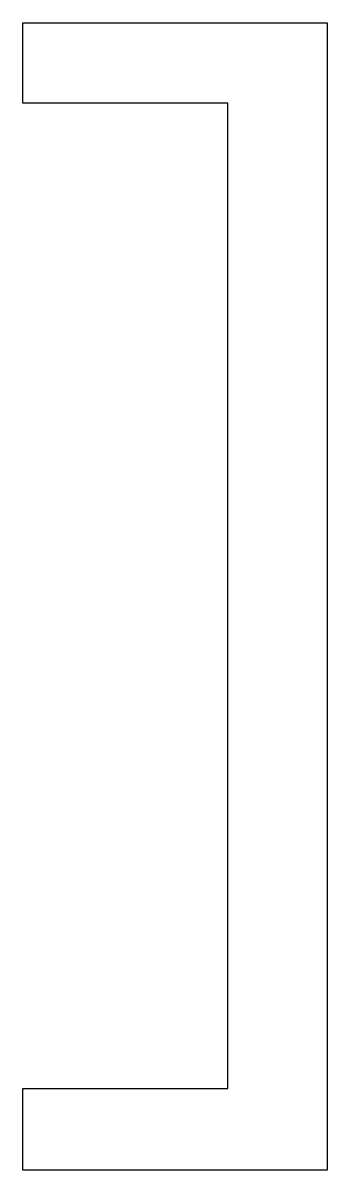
# Model space of a CAD drawing. Extents: x 0.9 to 4.1, y -1.6 to 10.1.
import ezdxf

# ---------------------------------------------------------------- set-up
doc = ezdxf.new("R2010")
doc.units = 0
doc.layers.get('0').update_dxf_attribs({"linetype": 'CONTINUOUS'})

msp = doc.modelspace()

# ---------------------------------------------------------------- linework, layer by layer
at = {"color": 0}
for p, q in [((0.944444, 9.31944), (0.944444, 10.1389)), ((0.944444, 10.1389), (4.05556, 10.1389)), ((4.05556, 10.1389), (4.05556, -1.59722)), ((3.04167, 9.31944), (0.944444, 9.31944)), ((3.04167, -0.763889), (3.04167, 9.31944)), ((0.944444, -0.763889), (3.04167, -0.763889)), ((0.944444, -1.59722), (0.944444, -0.763889)), ((4.05556, -1.59722), (0.944444, -1.59722))]:
    msp.add_line(p, q, dxfattribs=at)

doc.saveas('drawing.dxf')
